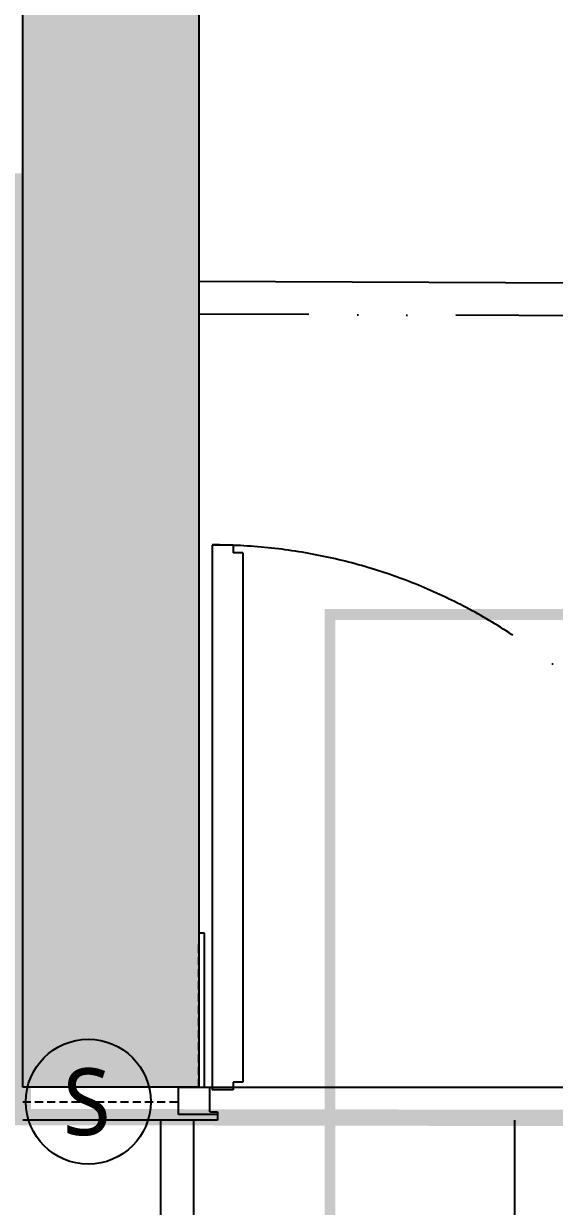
# Model space of a CAD drawing. Header units: millimetres. Extents: x 0 to 460316, y -63250 to 103204.
# Drawn here: x 190020 to 190835, y 33601 to 35417 of the extents above; entities that cross this region are included whole.
import ezdxf

# ---------------------------------------------------------------- set-up
doc = ezdxf.new("R2010")
doc.units = ezdxf.units.MM
doc.header["$LTSCALE"] = 25
doc.linetypes.add('ACAD_ISO05W100', pattern=[33, 24, -3, 0, -3, 0, -3])
doc.linetypes.add('DASHED', pattern=[0.75, 0.5, -0.25])
for name, color, linetype in [('06-LIGHT', 4, 'Continuous'), ('07-DIM WAL', 5, 'Continuous'), ('2-con', 2, 'Continuous'), ('ac-door', 30, 'Continuous'), ('ac-Ref', 8, 'Continuous'), ('ac-wall', 241, 'Continuous'), ('ac-wall-fin', 3, 'Continuous'), ('CEIL-LIGHT', 7, 'Continuous'), ('설비', 140, 'Continuous')]:
    doc.layers.add(name, color=color, linetype=linetype)
doc.styles.add('코레일둥고', font='Korail_Round_Gothic_Medium.ttf')

# ---------------------------------------------------------------- blocks, each defined once
blk = doc.blocks.new('SW')
at = {"layer": '설비', "color": 140}
blk.add_circle((11533254.1, -14277699.4), 184, dxfattribs=at)
at = {"layer": '설비', "color": 140, "insert": (11533320, -14277600.8), "char_height": 197.143, "width": 314.327, "attachment_point": 3, "style": '코레일둥고'}
blk.add_mtext('{\\fMalgun Gothic|b0|i0|c129|p50;S}', dxfattribs=at)

msp = doc.modelspace()

# ---------------------------------------------------------------- hatches: boundary and pattern name
at = {"layer": 'ac-Ref'}
h = msp.add_hatch(color=256, dxfattribs=at)
h.dxf.hatch_style = 1
h.paths.add_polyline_path([(190288.9, 37157.75), (189743.9, 37157.75), (189743.9, 38167.75), (190308.9, 38167.75), (190308.9, 38367.75), (189543.9, 38367.75), (189543.9, 36957.75), (190018.9, 36957.75), (190018.9, 33784.45), (190288.9, 33784.45)])
h.paths.add_polyline_path([(193178.9, 36324.45), (193178.9, 38569.45), (192948.9, 38569.45), (192948.9, 38167.75), (192988.9, 38167.75), (192988.9, 33992.75), (191218.9, 33992.75), (191218.9, 33784.45), (193178.9, 33784.45)])
h.paths.add_polyline_path([(197156.9, 36197.45), (197423.9, 36197.45), (197423.9, 36398.33), (197158.9, 36398.33), (197158.9, 37169.45), (196290.9, 37169.45), (196290.9, 36969.45), (196980.9, 36969.45), (196980.9, 33994.45), (196168.9, 33994.45), (196168.9, 33859.45), (197163.9, 33859.45), (197163.9, 34059.45), (197156.9, 34059.45)])
h.paths.add_polyline_path([(198923.9, 38424.45), (197948.9, 38424.45), (197948.9, 38224.45), (198723.9, 38224.45), (198723.9, 37434.45), (198088.9, 37434.45), (198088.9, 36398.33), (198003.9, 36398.33), (198003.9, 36197.45), (198638.9, 36197.45), (198638.9, 34059.45), (198638.9, 33859.45), (198648.9, 33859.45), (198648.9, 28919.45), (197861.9, 28919.45), (197861.9, 28727.45), (198814.9, 28727.45), (198814.9, 27647.45), (197924.9, 27647.45), (197924.9, 27447.45), (198923.9, 27447.45)])
h.paths.add_polyline_path([(195090.9, 37169.45), (194565.9, 37169.45), (194565.9, 36324.45), (194840.9, 36324.45), (194840.9, 36969.45), (195090.9, 36969.45)])
h.paths.add_polyline_path([(196833.9, 32699.45), (195783.9, 32699.45), (195783.9, 32499.45), (196833.9, 32499.45)])
h.paths.add_polyline_path([(194756.9, 32699.45), (194546.9, 32699.45), (194546.9, 28727.45), (195161.9, 28727.45), (195161.9, 28919.45), (194756.9, 28919.45)])
h.paths.add_polyline_path([(194836.9, 27647.45), (194636.9, 27647.45), (194636.9, 27077.45), (194836.9, 27077.45)])
h.paths.add_polyline_path([(190116.9, 28747.45), (190746.9, 28747.45), (190746.9, 28947.45), (190028.9, 28947.45), (190028.9, 32402.45), (189838.9, 32402.45), (189838.9, 27462.45), (189823.9, 27462.45), (189823.9, 27262.45), (189916.9, 27262.45), (189916.9, 27077.45), (190836.9, 27077.45), (190836.9, 27277.45), (190116.9, 27277.45)])
h.paths.add_polyline_path([(186823.9, 32202.45), (188908.9, 32202.45), (188908.9, 32402.45), (186858.9, 32402.45), (186858.9, 34567.45), (188458.9, 34567.45), (188458.9, 33167.45), (188658.9, 33167.45), (188658.9, 35164.45), (189078.9, 35164.45), (189078.9, 35364.45), (188458.9, 35364.45), (188458.9, 34737.45), (186623.9, 34737.45), (186623.9, 27262.45), (187243.9, 27262.45), (187243.9, 27462.45), (186823.9, 27462.45)])

# ---------------------------------------------------------------- linework, layer by layer
for p, q in [((190230.9, 28974.45), (190230.9, 33733.45)), ((190773.9, 28974.45), (190773.9, 33733.45))]:
    msp.add_line(p, q)
at = {"layer": '06-LIGHT', "color": 10, "linetype": 'ACAD_ISO05W100'}
for p, q in [((192933.72, 34960.75), (190288.72, 34970.75)), ((190280.9, 33733.45), (190280.9, 28974.45))]:
    msp.add_line(p, q, dxfattribs=at)
at = {"layer": '07-DIM WAL', "const_width": 25}
msp.add_lwpolyline([(196935.9, 36924.45), (194885.9, 36924.45), (194885.9, 36214.45), (193228.9, 36214.45), (193228.9, 33733.45), (190018.9, 33738.45), (190018.9, 35174.47), (188693.98, 35164.45)], dxfattribs=at)
at = {"layer": '2-con'}
msp.add_lwpolyline([(190018.9, 33784.45), (190018.9, 36957.75), (189543.9, 36957.75), (189543.9, 38367.75), (190308.9, 38367.75), (190308.9, 38167.75), (189743.9, 38167.75), (189743.9, 37157.75), (190288.9, 37157.75), (190288.9, 33784.45), (190018.9, 33784.45)], dxfattribs=at)
at = {"layer": 'ac-door'}
for p, q in [((190341.71, 34616.41), (190309.71, 34616.41)), ((190309.71, 34616.41), (190309.71, 33780.25)), ((190341.71, 34616.41), (190341.71, 34604.41)), ((190356.71, 34604.41), (190341.71, 34604.41)), ((190356.71, 34604.41), (190356.71, 33792.25)), ((190258.06, 33742.45), (190258.06, 33784.45)), ((190258.06, 33784.45), (190305.9, 33784.45)), ((190305.9, 33746.45), (190305.9, 33784.45)), ((190341.71, 33792.25), (190341.71, 33780.25)), ((190356.71, 33792.25), (190341.71, 33792.25)), ((190341.71, 33780.25), (190309.71, 33780.25)), ((190317.9, 33742.45), (190258.06, 33742.45)), ((190305.9, 33746.45), (190317.9, 33746.45)), ((190317.9, 33746.45), (190317.9, 33742.45))]:
    msp.add_line(p, q, dxfattribs=at)
at = {"layer": 'ac-Ref'}
msp.add_line((190305.9, 33784.45), (191150.06, 33784.45), dxfattribs=at)
at = {"layer": 'ac-Ref', "linetype": 'ACAD_ISO05W100'}
msp.add_arc((190309.9, 33780.45), 836.16, 0, 90, dxfattribs=at)
at = {"layer": 'ac-wall', "linetype": 'DASHED'}
for p, q in [((190288.9, 33784.45), (190288.9, 34004.75)), ((190018.9, 33761.95), (190258.06, 33761.95))]:
    msp.add_line(p, q, dxfattribs=at)
at = {"layer": 'ac-wall-fin'}
for p, q in [((190297.9, 34020.75), (190288.9, 34020.75)), ((190297.9, 33784.45), (190297.9, 34020.75)), ((190317.9, 33733.45), (190018.9, 33733.45)), ((190317.9, 33742.45), (190317.9, 33733.45))]:
    msp.add_line(p, q, dxfattribs=at)
at = {"layer": 'CEIL-LIGHT'}
msp.add_line((192933.9, 35010.75), (190288.9, 35020.75), dxfattribs=at)
at = {"layer": '설비', "color": 30, "true_color": 0xf26722, "const_width": 16.67}
msp.add_lwpolyline([(191611.4, 34509.79), (190490.45, 34509.79), (190490.45, 32539.41), (190490.45, 28175.82)], dxfattribs=at)

# ---------------------------------------------------------------- block references
at = {"layer": '설비', "color": 140, "xscale": 0.5208333333333334, "yscale": 0.5208333333333334, "zscale": 0.5208333333333334}
msp.add_blockref('SW', (-5816783.65, 7470063.74), dxfattribs=at)

doc.saveas('drawing.dxf')
